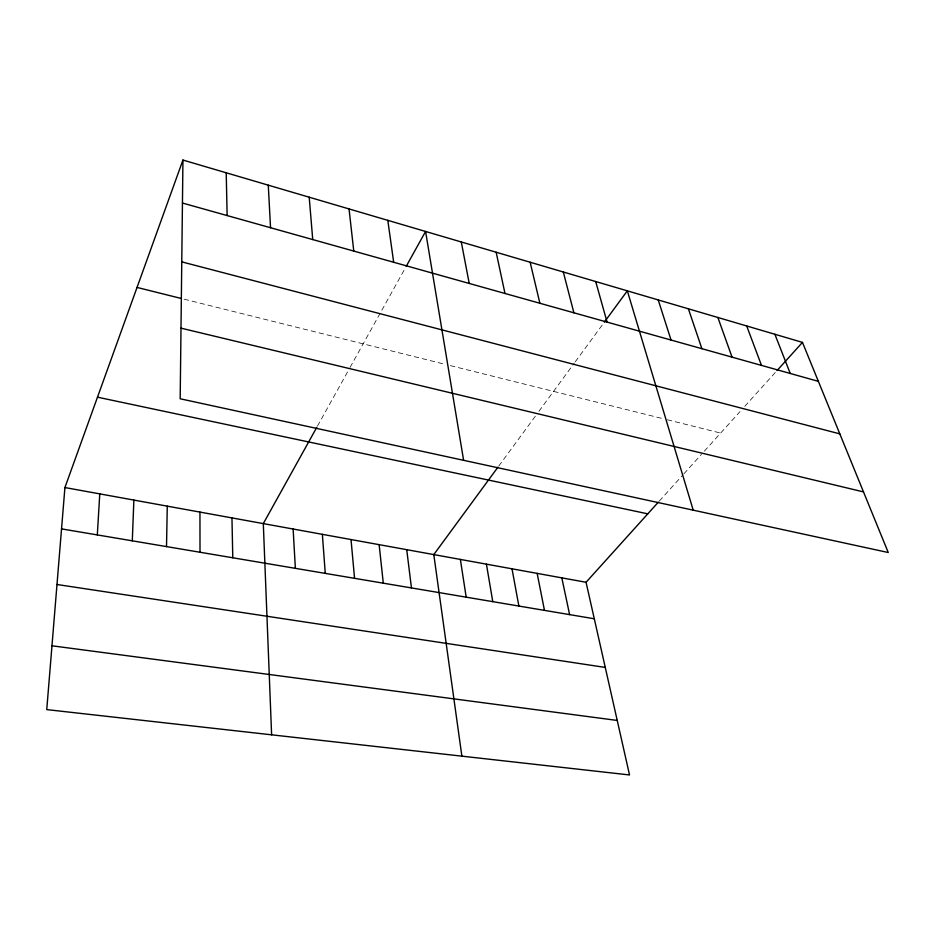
<?xml version="1.0" encoding="UTF-8"?>
<svg xmlns="http://www.w3.org/2000/svg" width="935" height="935" viewBox="0 0 935 935"><rect width="100%" height="100%" fill="white"/><g stroke="black" fill="none" stroke-linecap="round" stroke-linejoin="round"><path stroke-width="0.7" stroke-dasharray="4.67 3.51" d="M317.433 426.161L348.685 369.898M350.064 367.42L405.498 267.62M498.717 466.109L536.351 414.824M538.922 411.307L574.359 363.025M575.224 361.845L603.496 323.311M659.292 501.09L682.924 474.898M683.894 473.811L701.449 454.363M704.324 451.173L739.982 411.645M744.763 406.351L776.12 371.592M184.102 299.177L444.838 364.241M450.413 365.632L664.516 419.067M667.274 419.745L720.651 433.069"/><path stroke-width="1.4" d="M182.944 160.049L180.186 398.777L888.25 552.515L802.464 342.385L182.944 160.049L64.924 487.544L46.75 709.607L629.524 774.951L586.058 582.271L658.333 502.153M166.512 546.601L167.272 506.151M132.291 540.827L133.88 500.085M97.31 534.925L99.776 493.879M316.755 427.377L263.308 523.612L271.618 734.817M406.187 266.381L425.577 231.459L463.62 460.312M497.864 467.266L433.793 554.595L461.878 756.158M604.349 322.154L627.327 290.832L693.221 510.171M777.067 370.541L802.464 342.385M51.974 645.793L617.229 720.441M56.988 584.492L605.261 667.426M61.535 528.883L594.298 618.783M64.924 487.544L586.058 582.271M97.485 397.176L647.791 513.841M181.004 328.15L863.508 491.915M137.036 287.431L181.308 298.487M181.776 261.87L839.817 433.875M182.454 203.035L818.37 381.351M774.893 334.274L790.25 373.474M746.703 325.976L761.487 365.398M717.881 317.491L732.047 357.147M688.382 308.807L701.904 348.697M658.217 299.925L671.049 340.048M595.7 281.529L607.072 322.096M563.314 272.003L573.891 312.793M530.145 262.232L539.881 303.256M496.146 252.228L504.993 293.485M561.818 577.865L569.614 614.622M537.146 573.377L544.474 610.38M461.306 241.978L469.218 283.445M512.018 568.819L518.867 606.055M486.422 564.167L492.78 601.661M460.359 559.422L466.191 597.173M387.815 220.344L393.67 262.267M406.725 549.675L411.458 587.94M349.035 208.926L353.769 251.071M379.142 544.661L383.292 583.183M351.022 539.553L354.564 578.333M309.204 197.203L312.734 239.57M322.365 534.341L325.263 573.389M293.123 529.023L295.366 568.34M268.275 185.165L270.542 227.731M226.212 172.776L227.135 215.564M231.962 517.908L232.78 557.786M199.95 512.088L200.008 552.258"/></g></svg>
